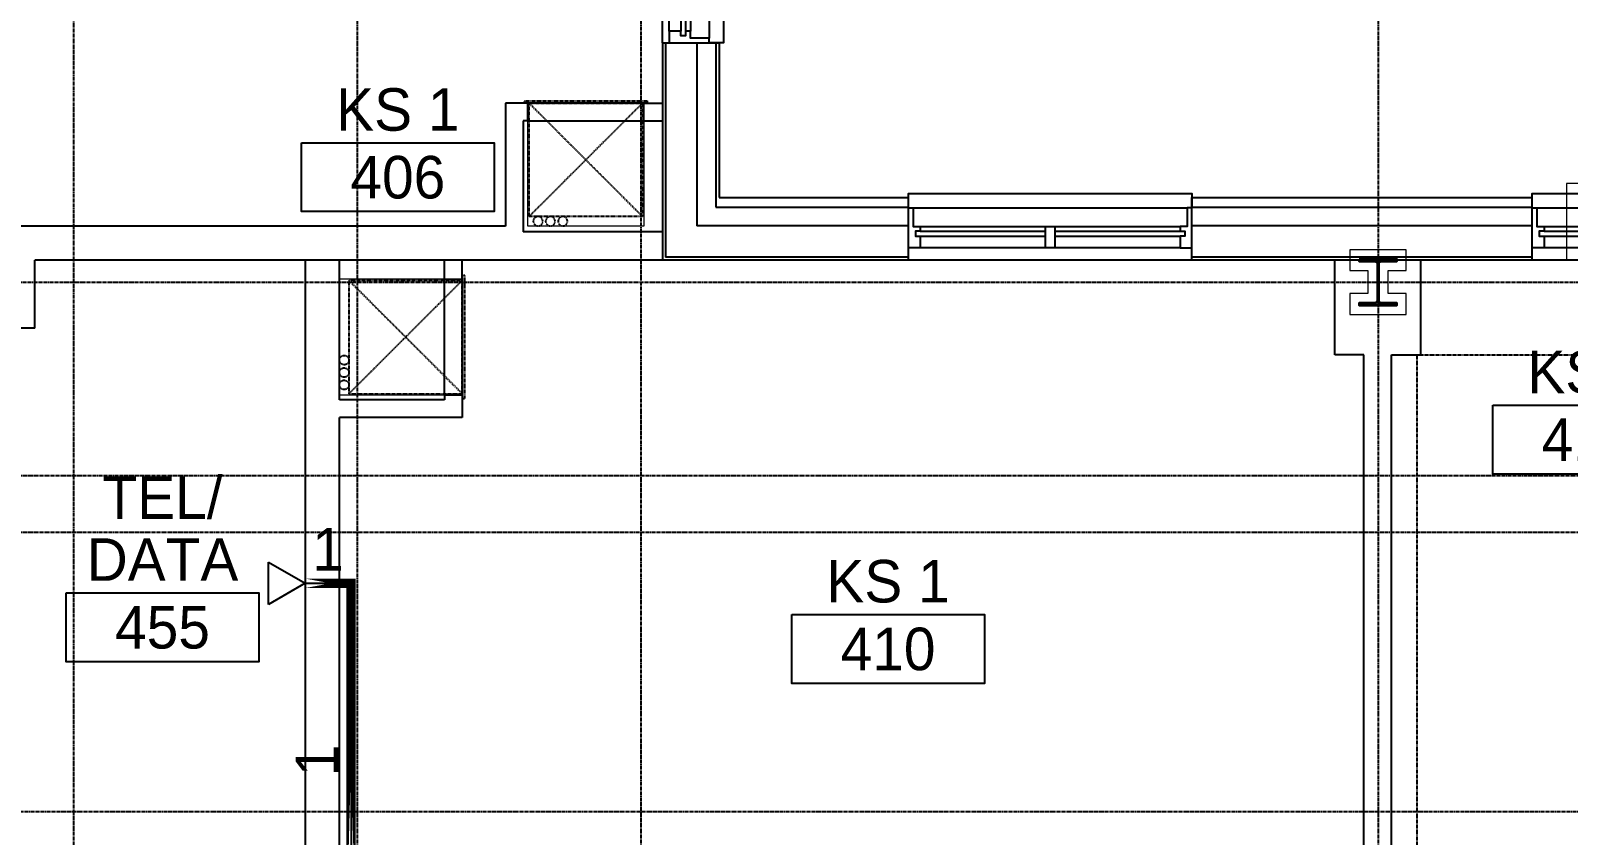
# Model space of a CAD drawing. Header units: inches. Extents: x -6955 to 13123, y -1334 to 3701.
# Drawn here: x 10030 to 10355.3, y 1848.5 to 2018.8 of the extents above; entities that cross this region are included whole.
import ezdxf
from ezdxf.enums import TextEntityAlignment as Align

# ---------------------------------------------------------------- set-up
doc = ezdxf.new("R2010")
doc.units = ezdxf.units.IN
doc.header["$MEASUREMENT"] = 0
doc.linetypes.add('CENTER2', pattern=[1.125, 0.75, -0.125, 0.125, -0.125])
doc.linetypes.add('HIDDEN2', pattern=[0.1875, 0.125, -0.0625])
for name, color, linetype, lineweight in [('A-Detl-Hatch', 1, 'Continuous', 18), ('A-Detl-Wide', 2, 'Continuous', 35), ('S-Detl-Hatch', 1, 'Continuous', 18)]:
    doc.layers.add(name, color=color, linetype=linetype, lineweight=lineweight)
for name, color, linetype in [('A-Door-Head', 8, 'Continuous'), ('A-Flor-Soffit', 6, 'HIDDEN2'), ('A-Glaz', 7, 'Continuous'), ('A-Glaz-Sill', 8, 'Continuous'), ('A-Grid(SmallScale)', 11, 'CENTER2'), ('A-HVAC', 6, 'HIDDEN2'), ('A-Tag-Rm(Scale)', 7, 'Continuous'), ('A-Wall-Full', 7, 'Continuous'), ('A-Wall-Hatch', 15, 'Continuous'), ('headdn', 7, 'Continuous'), ('PIPEBL', 4, 'Continuous'), ('PIPESPC', 7, 'Continuous'), ('TIDYPIPE', 7, 'Continuous')]:
    doc.layers.add(name, color=color, linetype=linetype)
doc.layers.add('G-Anno-Nplt', color=140, linetype='Continuous', lineweight=18, plot=False)
doc.styles.add('PIPE', font='PIPE.SHX')

# ---------------------------------------------------------------- blocks, each defined once
blk = doc.blocks.new('EXTERIOR WINDOW 4')
at = {"layer": 'A-Glaz'}
for p, q in [((3139.62, -8499), (3194.62, -8499)), ((3139.62, -8500), (3166.12, -8500)), ((3168.12, -8500), (3194.62, -8500)), ((3139.62, -8501), (3166.12, -8501)), ((3168.12, -8501), (3194.62, -8501))]:
    blk.add_line(p, q, dxfattribs=at)
for points in [[(3139.62, -8501), (3139.62, -8503.5), (3137.12, -8503.5), (3137.12, -8495), (3138.12, -8495), (3138.12, -8499), (3139.62, -8499), (3139.62, -8500), (3138.62, -8500), (3138.62, -8501), (3139.62, -8501)], [(3194.62, -8501), (3194.62, -8503.5), (3197.12, -8503.5), (3197.12, -8495), (3196.12, -8495), (3196.12, -8499), (3194.62, -8499), (3194.62, -8500), (3195.62, -8500), (3195.62, -8501), (3194.62, -8501)]]:
    blk.add_lwpolyline(points, dxfattribs=at)
blk.add_lwpolyline([(3168.12, -8503.5), (3166.12, -8503.5), (3166.12, -8499), (3168.12, -8499)], close=True, dxfattribs=at)
at = {"layer": 'A-Glaz-Sill'}
for p, q in [((3138.12, -8495), (3196.12, -8495)), ((3194.62, -8503.5), (3139.62, -8503.5)), ((3197.12, -8506.13), (3137.12, -8506.13))]:
    blk.add_line(p, q, dxfattribs=at)
blk.add_lwpolyline([(3137.12, -8495), (3137.12, -8492), (3197.12, -8492), (3197.12, -8495)], dxfattribs=at)
blk = doc.blocks.new('EXTERIOR WINDOW 3')
at = {"layer": 'A-Glaz'}
for p, q in [((5693, -8445.75), (5693, -8419.25)), ((5694, -8445.75), (5694, -8419.25)), ((5695, -8474.25), (5695, -8419.25)), ((5693, -8474.25), (5693, -8447.75)), ((5694, -8474.25), (5694, -8447.75))]:
    blk.add_line(p, q, dxfattribs=at)
for points in [[(5693, -8419.25), (5690.5, -8419.25), (5690.5, -8416.75), (5699, -8416.75), (5699, -8417.75), (5695, -8417.75), (5695, -8419.25), (5694, -8419.25), (5694, -8418.25), (5693, -8418.25), (5693, -8419.25)], [(5693, -8474.25), (5690.5, -8474.25), (5690.5, -8476.75), (5699, -8476.75), (5699, -8475.75), (5695, -8475.75), (5695, -8474.25), (5694, -8474.25), (5694, -8475.25), (5693, -8475.25), (5693, -8474.25)]]:
    blk.add_lwpolyline(points, dxfattribs=at)
blk.add_lwpolyline([(5690.5, -8445.75), (5690.5, -8447.75), (5695, -8447.75), (5695, -8445.75)], close=True, dxfattribs=at)
at = {"layer": 'A-Glaz-Sill'}
for p, q in [((5689.12, -8416.75), (5689.12, -8476.75)), ((5699, -8475.75), (5699, -8417.75)), ((5690.5, -8419.25), (5690.5, -8474.25))]:
    blk.add_line(p, q, dxfattribs=at)
blk.add_lwpolyline([(5699, -8476.75), (5702, -8476.75), (5702, -8416.75), (5699, -8416.75)], dxfattribs=at)
blk = doc.blocks.new('4TH FLOOR CORE & SHELL')
at = {"layer": 'A-Wall-Full'}
for p, q in [((2953.12, -14542.13), (2953.12, -14588.12)), ((2953.12, -14542.13), (2965.12, -14542.13)), ((2965.12, -14542.13), (2965.12, -14574.87)), ((2965.12, -14574.87), (3005.12, -14574.87)), ((3005.12, -14588.12), (3005.12, -14574.87)), ((3065.12, -14574.87), (3137.12, -14574.87)), ((3065.12, -14588.12), (3065.12, -14574.87)), ((3137.12, -14588.12), (3137.12, -14574.87)), ((3005.12, -14588.12), (2953.12, -14588.12)), ((3137.12, -14588.12), (3065.12, -14588.12))]:
    blk.add_line(p, q, dxfattribs=at)
at = {"layer": 'A-Wall-Hatch'}
for p, q in [((2953.75, -14542.13), (2953.75, -14587.5)), ((2960.37, -14542.13), (2960.37, -14580.87)), ((2964.37, -14542.13), (2964.37, -14576.87)), ((2964.37, -14576.87), (3005.12, -14576.87)), ((3065.12, -14576.87), (3137.12, -14576.87)), ((3005.12, -14580.87), (2960.37, -14580.87)), ((3137.12, -14580.87), (3065.12, -14580.87)), ((3005.12, -14587.5), (2953.75, -14587.5)), ((3137.12, -14587.5), (3065.12, -14587.5))]:
    blk.add_line(p, q, dxfattribs=at)
at = {"xscale": -1, "rotation": 180}
blk.add_blockref('EXTERIOR WINDOW 3', (-2736, -22958.88), dxfattribs=at)
for p in [(-132, -6082), (0, -6082)]:
    blk.add_blockref('EXTERIOR WINDOW 4', p)
blk = doc.blocks.new('*U18')
at = {"layer": 'A-Detl-Hatch'}
h = blk.add_hatch(dxfattribs=at)
h.set_pattern_fill('ANSI32', color=256, scale=6, style=0)
h.set_pattern_definition([(45, (0, -4.865), (-1.591, 1.591), []), (45, (1.0607, -4.865), (-1.591, 1.591), [])])
edge = h.paths.add_edge_path()
edge.add_line((3.98, -9.73), (3.98, -9.295))
edge.add_line((3.98, -9.295), (0.645, -9.295))
edge.add_arc((0.645, -8.795), 0.5, 180, 270, ccw=False)
edge.add_line((0.145, -8.795), (0.145, -0.935))
edge.add_arc((0.645, -0.935), 0.5, 90, 180, ccw=False)
edge.add_line((0.645, -0.435), (3.98, -0.435))
edge.add_line((3.98, -0.435), (3.98, 0))
edge.add_line((3.98, 0), (-3.98, 0))
edge.add_line((-3.98, 0), (-3.98, -0.435))
edge.add_line((-3.98, -0.435), (-0.645, -0.435))
edge.add_arc((-0.645, -0.935), 0.5, 0, 90, ccw=False)
edge.add_line((-0.145, -0.935), (-0.145, -8.795))
edge.add_arc((-0.645, -8.795), 0.5, -90, 0, ccw=False)
edge.add_line((-0.645, -9.295), (-3.98, -9.295))
edge.add_line((-3.98, -9.295), (-3.98, -9.73))
edge.add_line((-3.98, -9.73), (3.98, -9.73))
at = {"color": 0, "linetype": 'ByBlock'}
blk.add_lwpolyline([(3.98, -9.73), (3.98, -9.295), (0.645, -9.295, -0.4142136), (0.145, -8.795), (0.145, -0.935, -0.4142136), (0.645, -0.435), (3.98, -0.435), (3.98, 0), (-3.98, 0), (-3.98, -0.435), (-0.645, -0.435, -0.4142136), (-0.145, -0.935), (-0.145, -8.795, -0.4142136), (-0.645, -9.295), (-3.98, -9.295), (-3.98, -9.73)], format="xyb", close=True, dxfattribs=at)
blk = doc.blocks.new('W10X33')
at = {"layer": 'S-Detl-Hatch'}
blk.add_lwpolyline([(13773.78, -7310.28), (13773.78, -7305.84), (13769.95, -7305.84), (13769.95, -7300.98), (13773.78, -7300.98), (13773.78, -7296.55), (13761.82, -7296.55), (13761.82, -7300.98), (13765.66, -7300.98), (13765.66, -7305.84), (13761.82, -7305.84), (13761.82, -7310.28)], close=True, dxfattribs=at)
at = {"layer": 'A-Detl-Wide'}
blk.add_blockref('*U18', (13767.8, -7298.55), dxfattribs=at)
blk = doc.blocks.new('Rm Tag')
blk.add_lwpolyline([(-0.2124, 0.0759), (0.2124, 0.0759), (0.2124, -0.0759), (-0.2124, -0.0759)], close=True)
for p in [(0, 0.2858), (0, 0.1493), (0, 0)]:
    blk.add_attdef('XXX', text='', height=0.0938).set_placement(p, align=Align.MIDDLE_CENTER)
blk = doc.blocks.new('HVAC UNIT NICHE')
at = {"layer": 'A-Door-Head'}
blk.add_lwpolyline([(4, 0), (28.5, 0), (28.5, -3.75), (4, -3.75)], close=True, dxfattribs=at)
at = {"layer": 'A-HVAC'}
for p, q in [((4.25, 0), (28.25, -24)), ((4.25, -24), (28.25, 0))]:
    blk.add_line(p, q, dxfattribs=at)
for points in [[(3.25, 0), (29.25, 0), (29.25, 0.5), (3.25, 0.5)], [(4.25, -24), (28.25, -24), (28.25, 0), (4.25, 0)]]:
    blk.add_lwpolyline(points, close=True, dxfattribs=at)
for centre in [(21.13, -25), (23.75, -25), (26.36, -25)]:
    blk.add_circle(centre, 1, dxfattribs=at)
at = {"layer": 'A-Wall-Full'}
for p, q in [((4, 0), (0, 0)), ((4, -3.75), (4, 0)), ((28.5, 0), (33.25, 0)), ((28.5, -3.75), (28.5, 0)), ((33.25, 0), (33.25, -26)), ((4, -3.75), (0, -3.75)), ((28.5, -3.75), (29.5, -3.75)), ((29.5, -3.75), (29.5, -26))]:
    blk.add_line(p, q, dxfattribs=at)
at = {"layer": 'G-Anno-Nplt'}
blk.add_lwpolyline([(4, 0), (4, -26), (28.5, -26), (28.5, 0)], close=True, dxfattribs=at)
blk = doc.blocks.new('King Studio 1')
at = {"layer": 'A-Flor-Soffit'}
for p, q in [((8.36, 260.64), (8.36, 146.75)), ((9.12, 260.64), (188.88, 260.64))]:
    blk.add_line(p, q, dxfattribs=at)
at = {"layer": 'A-Wall-Full'}
for p, q in [((9.12, 280.63), (9.12, 260.64)), ((3, 146.75), (3, 260.64)), ((3, 260.64), (9.12, 260.64))]:
    blk.add_line(p, q, dxfattribs=at)
at = {"layer": 'G-Anno-Nplt'}
blk.add_line((9.12, 280.63), (215.02, 280.63), dxfattribs=at)
for points in [[(40, 280.63), (100, 280.63), (100, 296.87), (40, 296.87)], [(32.75, 294.75), (92.75, 294.75), (92.75, 280.63), (32.75, 280.63)]]:
    blk.add_lwpolyline(points, close=True, dxfattribs=at)
blk = doc.blocks.new('storage 2')
at = {"layer": 'A-Wall-Full'}
for q in [(14.18, 280.63), (9.62, 266.25)]:
    blk.add_line((14.18, 266.25), q, dxfattribs=at)
blk = doc.blocks.new('SIDE1')
for p, q in [((0, 0), (7.79, 4.5)), ((7.79, 4.5), (7.79, -4.5)), ((7.79, -4.5), (0, 0))]:
    blk.add_line(p, q)
blk = doc.blocks.new('PIPESPC')
at = {"layer": 'PIPESPC', "style": 'PIPE', "width": 0.9}
blk.add_attdef('SIZE', text='', height=9, dxfattribs=at).set_placement((0, 4.02), align=Align.CENTER)
at = {"layer": 'PIPESPC', "style": 'PIPE', "flags": 1}
blk.add_attdef('SCHED', (25.3, 3.89), '', height=9, dxfattribs=at)

msp = doc.modelspace()

# ---------------------------------------------------------------- linework, layer by layer
at = {"layer": 'A-Grid(SmallScale)'}
for p, q in [((10099.0336, 3132.3201), (10099.0336, 1223.6428)), ((10159.0336, 3132.3201), (10159.0336, 1223.6428)), ((10315.0336, 3132.3201), (10315.0336, 1223.6428)), ((10039.0336, 3110.477), (10039.0336, 1223.6428)), ((9315.0336, 1965.5773), (13123.0336, 1965.5773)), ((13123.0336, 1912.5773), (9315.0336, 1912.5773)), ((9339.1484, 1853.5773), (13123.0336, 1853.5773))]:
    msp.add_line(p, q, dxfattribs=at)
msp.add_lwpolyline([(13123.0336, 1924.5773), (9335.7211, 1924.5773), (9328.1586, 1939.8898), (9281.3813, 1939.8898)], dxfattribs=at)
at = {"layer": 'A-Wall-Full'}
for p, q in [((10130.4105, 1977.4523), (10011.2236, 1977.4523)), ((10134.1605, 1977.4523), (10134.1605, 1976.2023)), ((10163.6586, 1976.2023), (10134.1605, 1976.2023)), ((10163.6586, 1970.2023), (10030.8436, 1970.2023)), ((10030.8436, 1955.8273), (10030.8436, 1970.2023)), ((10088.0336, 1970.2023), (10088.0458, 1695.5773)), ((10095.2836, 1940.7023), (10095.2836, 1970.2023)), ((10305.9286, 1950.2123), (10305.9286, 1970.2023)), ((10030.8436, 1955.8273), (10030.8436, 1955.8273)), ((10312.0336, 1950.2123), (10305.9286, 1950.2123)), ((10312.0336, 1836.3273), (10312.0336, 1950.2123)), ((10095.2836, 1773.5773), (10095.2836, 1936.9523))]:
    msp.add_line(p, q, dxfattribs=at)
at = {"layer": 'PIPEBL'}
for p, q in [((10088.0366, 1901.8545), (10097.7307, 1901.8545)), ((10097.7307, 1901.8545), (10097.7307, 1826.938))]:
    msp.add_line(p, q, dxfattribs=at)
at = {"layer": 'TIDYPIPE', "color": 7, "const_width": 2}
for points in [[(10097.7307, 1825.938), (10097.7307, 1902.8545)], [(10088.0366, 1901.8545), (10098.7307, 1901.8545)]]:
    msp.add_lwpolyline(points, close=True, dxfattribs=at)

# ---------------------------------------------------------------- block references
for name, p in [('4TH FLOOR CORE & SHELL', (7210.5342, 16558.3273)), ('King Studio 1', (10314.9086, 1689.5773)), ('storage 2', (10016.6605, 1689.5773))]:
    msp.add_blockref(name, p)
at = {"xscale": -1, "rotation": 359.9999999999695}
msp.add_blockref('HVAC UNIT NICHE', (10163.6605, 2003.4523), dxfattribs=at)
for name, p, rotation in [('W10X33', (24082.8344, -5337.8354), 180), ('HVAC UNIT NICHE', (10121.2836, 1970.2023), 270)]:
    msp.add_blockref(name, p, dxfattribs=dict(rotation=rotation))
at = {"layer": 'A-Tag-Rm(Scale)'}
ref = msp.add_blockref('Rm Tag', (10107.6424, 1987.7809), dxfattribs=dict(at, xscale=96, yscale=96, zscale=96))
ref.add_attrib('XXX', 'KS 1', dxfattribs={"layer": '0', "height": 9}).set_placement((10107.6424, 2002.1119), align=Align.MIDDLE_CENTER)
ref.add_attrib('XXX', '406', dxfattribs={"layer": '0', "height": 9}).set_placement((10107.6424, 1987.7809), align=Align.MIDDLE_CENTER)
ref = msp.add_blockref('Rm Tag', (10359.6874, 1932.2365), dxfattribs=dict(at, xscale=96, yscale=96, zscale=96))
ref.add_attrib('XXX', 'KS 1', dxfattribs={"layer": '0', "height": 9}).set_placement((10359.6874, 1946.5675), align=Align.MIDDLE_CENTER)
ref.add_attrib('XXX', '412', dxfattribs={"layer": '0', "height": 9}).set_placement((10359.6874, 1932.2365), align=Align.MIDDLE_CENTER)
ref = msp.add_blockref('Rm Tag', (10057.8467, 1892.5506), dxfattribs=dict(at, xscale=96, yscale=96, zscale=96))
ref.add_attrib('XXX', 'TEL/', dxfattribs={"layer": '0', "height": 9}).set_placement((10057.8467, 1919.9918), align=Align.MIDDLE_CENTER)
ref.add_attrib('XXX', 'DATA', dxfattribs={"layer": '0', "height": 9}).set_placement((10057.8467, 1906.8815), align=Align.MIDDLE_CENTER)
ref.add_attrib('XXX', '455', dxfattribs={"layer": '0', "height": 9}).set_placement((10057.8467, 1892.5506), align=Align.MIDDLE_CENTER)
ref = msp.add_blockref('Rm Tag', (10211.3612, 1887.9708), dxfattribs=dict(at, xscale=96, yscale=96, zscale=96))
ref.add_attrib('XXX', 'KS 1', dxfattribs={"layer": '0', "height": 9}).set_placement((10211.3612, 1902.3018), align=Align.MIDDLE_CENTER)
ref.add_attrib('XXX', '410', dxfattribs={"layer": '0', "height": 9}).set_placement((10211.3612, 1887.9708), align=Align.MIDDLE_CENTER)
at = {"layer": 'headdn', "rotation": 180}
msp.add_blockref('SIDE1', (10088.0366, 1901.8545), dxfattribs=at)
at = {"layer": 'PIPESPC'}
ref = msp.add_blockref('PIPESPC', (10092.8836, 1901.8545), dxfattribs=at)
ref.add_attrib('SIZE', '1', dxfattribs={"color": 0, "height": 9, "style": 'PIPE'}).set_placement((10092.8836, 1901.8545), align=Align.BOTTOM_CENTER)
ref = msp.add_blockref('PIPESPC', (10097.7307, 1864.3963), dxfattribs=dict(at, rotation=90))
ref.add_attrib('SIZE', '1', dxfattribs={"color": 0, "height": 9, "rotation": 90, "style": 'PIPE'}).set_placement((10097.7307, 1864.3963), align=Align.BOTTOM_CENTER)

doc.saveas('drawing.dxf')
